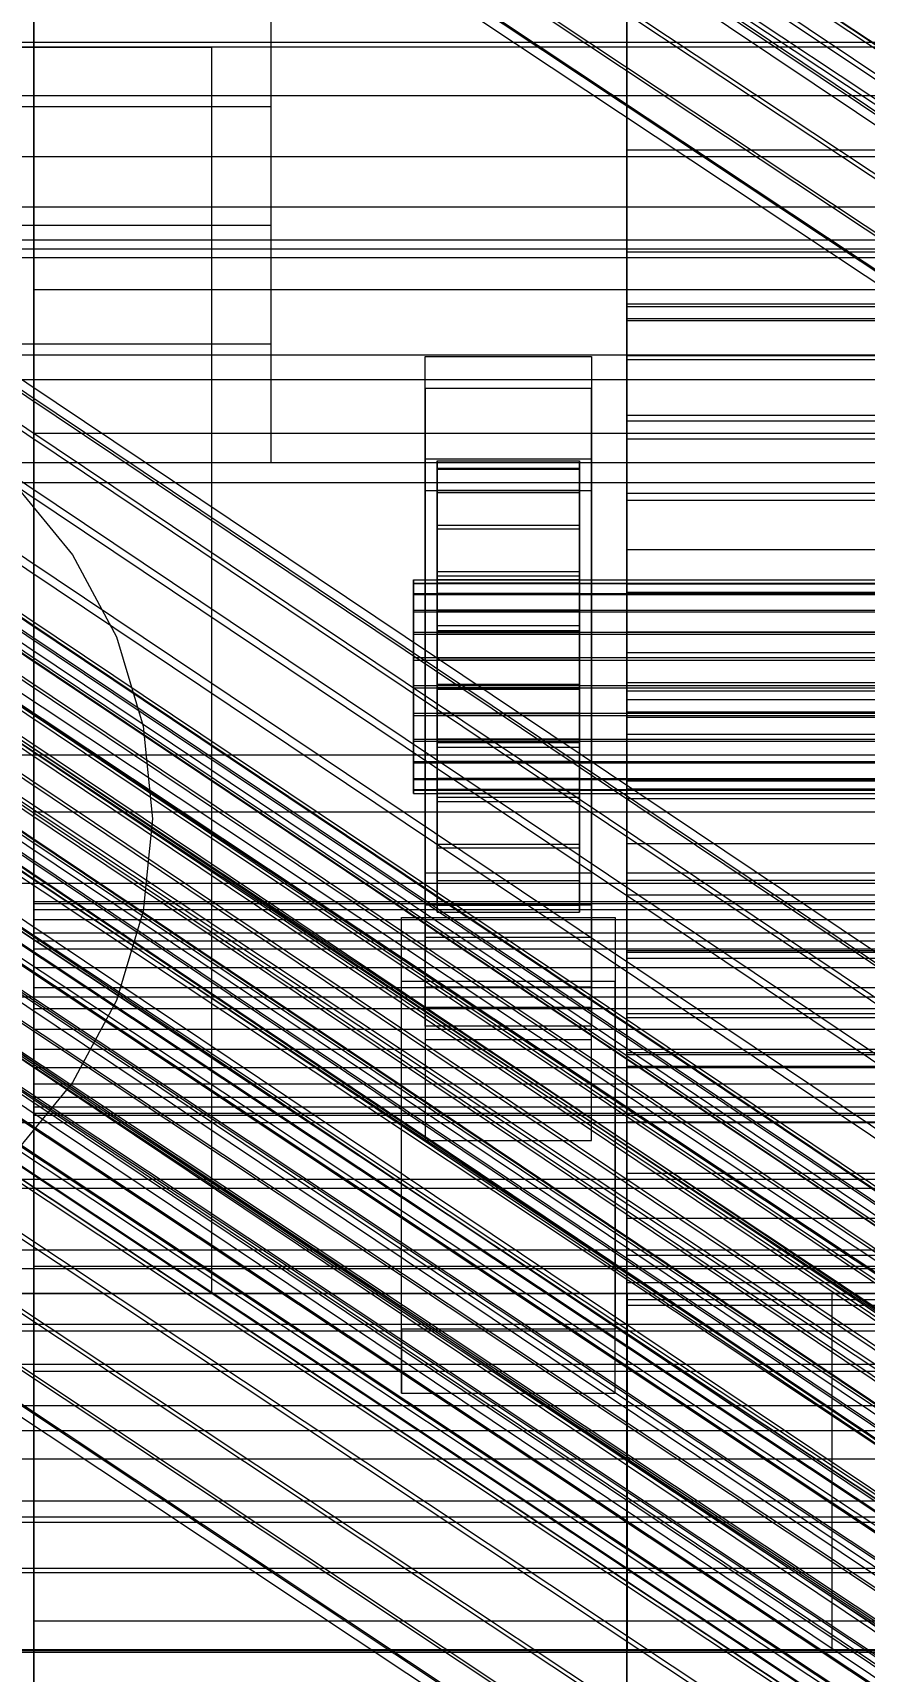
# Model space of a CAD drawing. Header units: millimetres. Extents: x -191664 to 191490, y -197311 to 10263.
# Drawn here: x -300.1 to -230, y -28961.8 to -28823.8 of the extents above; entities that cross this region are included whole.
import ezdxf

# ---------------------------------------------------------------- set-up
doc = ezdxf.new("R2010")
doc.units = ezdxf.units.MM
for name, color, linetype, lineweight in [('COTAS_USUARIO', 1, 'Continuous', 0), ('frontal_C01', 7, 'Continuous', 0), ('frontal_C02', 7, 'Continuous', 0), ('frontal_C03', 7, 'Continuous', 0), ('frontal_secador', 7, 'Continuous', 0), ('frontal_tolva', 7, 'Continuous', 0)]:
    doc.layers.add(name, color=color, linetype=linetype, lineweight=lineweight)
doc.dimstyles.new('PLANTA_100', dxfattribs={"dimtxt": 250, "dimasz": 150, "dimexe": 150, "dimexo": 80, "dimgap": 100, "dimtad": 1, "dimtih": 1, "dimtoh": 1, "dimdec": 1, "dimdsep": 46, "dimcen": 0.09, "dimclrd": 1, "dimclre": 1, "dimclrt": 1, "dimadec": 0, "dimazin": 0, "dimtfac": 1, "dimtdec": 4, "dimtofl": 0, "dimtmove": 0, "dimatfit": 3, "dimfxl": 1, "dimtolj": 1, "dimtzin": 0, "dimarcsym": 0})

# ---------------------------------------------------------------- blocks, each defined once
blk = doc.blocks.new('*D109')
at = {"layer": 'COTAS_USUARIO', "color": 1, "lineweight": -2, "transparency": 16777216}
for p, q in [((-80, -28700), (-1350, -28700)), ((-1200, -31850), (-1200, -28850)), ((-80, -32000), (-1350, -32000))]:
    blk.add_line(p, q, dxfattribs=at)
at = {"layer": 'COTAS_USUARIO', "color": 1, "transparency": 16777216}
for points in [[(-1225, -28850), (-1175, -28850), (-1200, -28700)], [(-1225, -31850), (-1175, -31850), (-1200, -32000)]]:
    blk.add_solid(points, dxfattribs=at)
at = {"layer": 'Defpoints', "color": 0, "transparency": 16777216}
for p in [(-1200, -28700), (0, -28700), (0, -32000)]:
    blk.add_point(p, dxfattribs=at)
blk = doc.blocks.new('*D111')
at = {"layer": 'COTAS_USUARIO', "color": 1, "lineweight": -2, "transparency": 16777216}
for p, q in [((-80, -27700), (-1350, -27700)), ((-1200, -31850), (-1200, -27850)), ((-80, -32000), (-1350, -32000))]:
    blk.add_line(p, q, dxfattribs=at)
at = {"layer": 'COTAS_USUARIO', "color": 1, "transparency": 16777216}
for points in [[(-1225, -27850), (-1175, -27850), (-1200, -27700)], [(-1225, -31850), (-1175, -31850), (-1200, -32000)]]:
    blk.add_solid(points, dxfattribs=at)
at = {"layer": 'Defpoints', "color": 0, "transparency": 16777216}
for p in [(-1200, -27700), (0, -27700), (0, -32000)]:
    blk.add_point(p, dxfattribs=at)

msp = doc.modelspace()

# ---------------------------------------------------------------- linework, layer by layer
at = {"layer": 'frontal_C01', "color": 251, "true_color": 0x586d65}
for p, q in [((-250, -28680.37), (-250, -31735.76)), ((-250, -31740.5), (-250, -28685.1))]:
    msp.add_line(p, q, dxfattribs=at)
at = {"layer": 'frontal_C01', "color": 9, "true_color": 0xbac6cb}
for p, q in [((-365.17, -28734.42), (-151.37, -28876.32)), ((-364.99, -28734.93), (-151.2, -28876.83)), ((-364.48, -28734.92), (-150.68, -28876.83)), ((-356.35, -28863.81), (-142.55, -29005.72)), ((-355.53, -28863.3), (-141.73, -29005.2)), ((-355.02, -28863.3), (-141.22, -29005.2)), ((-354.84, -28863.8), (-141.04, -29005.71)), ((-357.42, -28864.8), (-143.62, -29006.7)), ((-355.02, -28864.79), (-141.22, -29006.69)), ((-358.66, -28866.2), (-144.86, -29008.1)), ((-355.54, -28866.18), (-141.74, -29008.09)), ((-146.2, -29009.81), (-360, -28867.91)), ((-356.36, -28867.89), (-142.56, -29009.79)), ((-361.33, -28869.81), (-147.53, -29011.72)), ((-357.43, -28869.79), (-143.64, -29011.7)), ((-362.58, -28871.78), (-148.78, -29013.69)), ((-358.68, -28871.76), (-144.88, -29013.67)), ((-363.65, -28873.69), (-149.85, -29015.59)), ((-360.02, -28873.67), (-146.22, -29015.57)), ((-364.47, -28875.39), (-150.67, -29017.3)), ((-361.35, -28875.38), (-147.55, -29017.28)), ((-365.17, -28877.77), (-151.37, -29019.67)), ((-364.99, -28876.79), (-151.19, -29018.69)), ((-363.66, -28877.76), (-149.86, -29019.67)), ((-362.6, -28876.77), (-148.8, -29018.68)), ((-364.99, -28878.28), (-151.2, -29020.18)), ((-364.48, -28878.27), (-150.68, -29020.18))]:
    msp.add_line(p, q, dxfattribs=at)
at = {"layer": 'frontal_C01', "color": 252, "true_color": 0x83939a}
for p, q in [((-355.54, -28745.41), (-171.23, -28867.74)), ((-357.86, -28750.22), (-173.55, -28872.55)), ((-349.06, -28750.18), (-164.75, -28872.51)), ((-359.33, -28754.15), (-175.02, -28876.48)), ((-352.57, -28754.12), (-168.26, -28876.45)), ((-359.83, -28756.93), (-175.52, -28879.26)), ((-355.58, -28756.91), (-171.28, -28879.24)), ((-359.34, -28758.36), (-175.03, -28880.69)), ((-357.89, -28758.35), (-173.58, -28880.69)), ((-332.63, -28859.44), (-148.32, -28981.77)), ((-331.18, -28859.43), (-146.87, -28981.77)), ((-334.94, -28860.89), (-150.63, -28983.22)), ((-330.69, -28860.87), (-146.38, -28983.2)), ((-337.95, -28863.68), (-153.64, -28986.01)), ((-331.2, -28863.64), (-146.89, -28985.98)), ((-341.46, -28867.62), (-157.15, -28989.95)), ((-332.66, -28867.57), (-148.35, -28989.91)), ((-160.92, -28994.77), (-345.23, -28872.44)), ((-334.98, -28872.39), (-150.67, -28994.72)), ((-349, -28877.82), (-164.69, -29000.15)), ((-338, -28877.76), (-153.69, -29000.09)), ((-352.52, -28883.38), (-168.21, -29005.71)), ((-341.52, -28883.33), (-157.21, -29005.66)), ((-355.54, -28888.76), (-171.23, -29011.09)), ((-345.29, -28888.71), (-160.98, -29011.04)), ((-357.86, -28893.57), (-173.55, -29015.9)), ((-349.06, -28893.53), (-164.75, -29015.86)), ((-359.33, -28897.5), (-175.02, -29019.83)), ((-352.57, -28897.47), (-168.26, -29019.8)), ((-359.83, -28900.28), (-175.52, -29022.61)), ((-355.58, -28900.26), (-171.28, -29022.59)), ((-359.34, -28901.71), (-175.03, -29024.04)), ((-357.89, -28901.71), (-173.58, -29024.04))]:
    msp.add_line(p, q, dxfattribs=at)
at = {"layer": 'frontal_C01', "color": 139, "true_color": 0x354b57}
for p, q in [((-450, -28920.36), (450, -28920.36)), ((450, -28933.16), (-450, -28933.16)), ((-425, -28932.57), (425, -28932.57)), ((425, -28943.94), (-425, -28943.94)), ((425, -28948.84), (-425, -28948.84)), ((450, -28953.52), (-450, -28953.52)), ((-425, -28960.2), (425, -28960.2))]:
    msp.add_line(p, q, dxfattribs=at)
at = {"layer": 'frontal_C02', "color": 252, "true_color": 0x83939a}
for p, q in [((-359.33, -28740.44), (-175.02, -28863.92)), ((-355.58, -28742.46), (-171.28, -28865.94)), ((-359.83, -28743.04), (-175.52, -28866.52)), ((-357.89, -28744.08), (-173.58, -28867.57)), ((-359.34, -28744.28), (-175.03, -28867.76)), ((-332.63, -28832.99), (-148.32, -28956.47)), ((-331.18, -28832.79), (-146.87, -28956.28)), ((-334.94, -28834.61), (-150.63, -28958.1)), ((-330.69, -28834.04), (-146.38, -28957.52)), ((-331.2, -28836.63), (-146.89, -28960.12)), ((-337.95, -28837.55), (-153.64, -28961.04)), ((-332.66, -28840.41), (-148.35, -28963.9)), ((-341.46, -28841.61), (-157.15, -28965.09)), ((-334.98, -28845.11), (-150.67, -28968.6)), ((-160.92, -28969.99), (-345.23, -28846.5)), ((-338, -28850.41), (-153.69, -28973.89)), ((-349, -28851.91), (-164.69, -28975.39)), ((-341.52, -28855.95), (-157.21, -28979.43)), ((-352.52, -28857.45), (-168.21, -28980.93)), ((-345.29, -28861.35), (-160.98, -28984.84)), ((-355.54, -28862.75), (-171.23, -28986.23)), ((-349.06, -28866.25), (-164.75, -28989.73)), ((-357.86, -28867.44), (-173.55, -28990.93)), ((-352.57, -28870.3), (-168.26, -28993.79)), ((-359.33, -28871.22), (-175.02, -28994.71)), ((-359.83, -28873.82), (-175.52, -28997.31)), ((-355.58, -28873.24), (-171.28, -28996.73)), ((-359.34, -28875.06), (-175.03, -28998.55)), ((-357.89, -28874.87), (-173.58, -28998.35))]:
    msp.add_line(p, q, dxfattribs=at)
at = {"layer": 'frontal_C02', "color": 8, "true_color": 0x697a83}
for p, q in [((-300, -28845.45), (-300, -28798.68)), ((-300, -28811.2), (-300, -28857.55)), ((-300, -28889.46), (-300, -28845.45)), ((300, -28845.45), (-300, -28845.45)), ((-300, -28857.55), (-300, -28900.31)), ((300, -28857.55), (-300, -28857.55)), ((-300, -28927.71), (-300, -28889.46)), ((300, -28889.46), (-300, -28889.46)), ((-300, -28900.31), (-300, -28936.57)), ((300, -28900.31), (-300, -28900.31)), ((-300, -28957.6), (-300, -28927.71)), ((300, -28927.71), (-300, -28927.71)), ((-300, -28936.57), (-300, -28963.86)), ((300, -28936.57), (-300, -28936.57)), ((-300, -28977.08), (-300, -28957.6)), ((300, -28957.6), (-300, -28957.6))]:
    msp.add_line(p, q, dxfattribs=at)
at = {"layer": 'frontal_C02', "color": 9, "true_color": 0xb8c2c5}
for p, q in [((342.5, -28829.11), (-342.5, -28829.11)), ((342.5, -28834.26), (-342.5, -28834.26)), ((342.5, -28838.49), (-342.5, -28838.49)), ((342.5, -28841.28), (-342.5, -28841.28)), ((342.5, -28842.76), (-342.5, -28842.76))]:
    msp.add_line(p, q, dxfattribs=at)
at = {"layer": 'frontal_C02', "color": 9, "true_color": 0xbac6cb}
for p, q in [((-355.53, -28836.63), (-141.73, -28979.87)), ((-355.02, -28836.56), (-141.22, -28979.8)), ((-356.35, -28837.21), (-142.55, -28980.45)), ((-355.02, -28837.92), (-141.22, -28981.16)), ((-354.84, -28837), (-141.04, -28980.24)), ((-357.42, -28838.25), (-143.62, -28981.49)), ((-355.54, -28839.26), (-141.74, -28982.5)), ((-358.66, -28839.68), (-144.86, -28982.93)), ((-146.2, -28984.66), (-360, -28841.42)), ((-356.36, -28840.93), (-142.56, -28984.17)), ((-361.33, -28843.33), (-147.53, -28986.57)), ((-357.43, -28842.8), (-143.64, -28986.04)), ((-358.68, -28844.77), (-144.88, -28988.01)), ((-362.58, -28845.3), (-148.78, -28988.54)), ((-363.65, -28847.17), (-149.85, -28990.42)), ((-360.02, -28846.68), (-146.22, -28989.92)), ((-364.47, -28848.84), (-150.67, -28992.08)), ((-361.35, -28848.41), (-147.55, -28991.66)), ((-364.99, -28850.18), (-151.19, -28993.42)), ((-362.6, -28849.85), (-148.8, -28993.09)), ((-365.17, -28851.1), (-151.37, -28994.34)), ((-364.99, -28851.54), (-151.2, -28994.78)), ((-364.48, -28851.47), (-150.68, -28994.71)), ((-363.66, -28850.89), (-149.86, -28994.14))]:
    msp.add_line(p, q, dxfattribs=at)
at = {"layer": 'frontal_C02', "color": 139, "true_color": 0x354b57}
for p, q in [((-425, -28921.12), (425, -28921.12)), ((425, -28932.6), (-425, -28932.6)), ((425, -28935.97), (-425, -28935.97)), ((-425, -28947.45), (425, -28947.45))]:
    msp.add_line(p, q, dxfattribs=at)
at = {"layer": 'frontal_C03', "color": 139, "true_color": 0x345e4e}
for p, q in [((-250, -28842.28), (-250, -28578.35)), ((-250, -28848.05), (-250, -28584.13)), ((-250, -29106.2), (-250, -28842.28)), ((0, -28842.28), (-250, -28842.28)), ((-250, -28842.28), (-250, -28848.05)), ((-250, -29111.98), (-250, -28848.05)), ((-250, -28848.05), (0, -28848.05))]:
    msp.add_line(p, q, dxfattribs=at)
at = {"layer": 'frontal_C03', "color": 251, "true_color": 0x586d65}
for p, q in [((-250, -28596.31), (-250, -31246.31)), ((-250, -31251.12), (-250, -28601.12))]:
    msp.add_line(p, q, dxfattribs=at)
at = {"layer": 'frontal_C03', "color": 252, "true_color": 0x83939a}
for p, q in [((-250, -28848.05), (-250, -28846.87)), ((-250, -28846.87), (-250, -28847.87)), ((-250, -28846.87), (250, -28846.87)), ((-250, -28847.87), (-250, -28850.99)), ((-250, -28847.87), (250, -28847.87)), ((-250, -28851.33), (-250, -28848.05)), ((-250, -28848.05), (250, -28848.05)), ((-250, -28850.99), (-250, -28856)), ((-250, -28850.99), (250, -28850.99)), ((-250, -28856.49), (-250, -28851.33)), ((-250, -28851.33), (250, -28851.33)), ((-250, -28856), (-250, -28862.57)), ((-250, -28856), (250, -28856)), ((-250, -28863.17), (-250, -28856.49)), ((-250, -28856.49), (250, -28856.49)), ((-250, -28862.57), (-250, -28870.25)), ((-250, -28862.57), (250, -28862.57)), ((-250, -28870.93), (-250, -28863.17)), ((-250, -28863.17), (250, -28863.17)), ((-250, -28870.25), (-250, -28878.52)), ((250, -28870.25), (-250, -28870.25)), ((-250, -28879.22), (-250, -28870.93)), ((-250, -28870.93), (250, -28870.93)), ((-250, -28878.52), (-250, -28886.82)), ((-250, -28878.52), (250, -28878.52)), ((-250, -28887.49), (-250, -28879.22)), ((-250, -28879.22), (250, -28879.22)), ((-250, -28886.82), (-250, -28894.57)), ((-250, -28886.82), (250, -28886.82)), ((-250, -28895.17), (-250, -28887.49)), ((-250, -28887.49), (250, -28887.49)), ((-250, -28894.57), (-250, -28901.25)), ((-250, -28894.57), (250, -28894.57)), ((-250, -28901.74), (-250, -28895.17)), ((-250, -28895.17), (250, -28895.17)), ((-250, -28901.25), (-250, -28906.41)), ((-250, -28901.25), (250, -28901.25)), ((-250, -28906.76), (-250, -28901.74)), ((-250, -28901.74), (250, -28901.74)), ((-250, -28906.41), (-250, -28909.69)), ((-250, -28906.41), (250, -28906.41)), ((-250, -28909.87), (-250, -28906.76)), ((-250, -28906.76), (250, -28906.76)), ((-250, -28909.69), (-250, -28910.87)), ((-250, -28909.69), (250, -28909.69)), ((-250, -28910.87), (-250, -28909.87)), ((-250, -28909.87), (250, -28909.87)), ((-250, -28910.87), (250, -28910.87))]:
    msp.add_line(p, q, dxfattribs=at)
at = {"layer": 'frontal_C03', "color": 139, "true_color": 0x354b57}
for p, q in [((-450, -28850.94), (450, -28850.94)), ((-267, -28853.76), (-267, -28851.07)), ((-267, -28851.07), (-253, -28851.07)), ((-267, -28897.29), (-267, -28851.07)), ((-253, -28851.07), (-253, -28853.76)), ((-253, -28851.07), (-253, -28897.29)), ((-253, -28853.76), (-267, -28853.76)), ((-267, -28853.76), (-267, -28899.99)), ((-253, -28899.99), (-253, -28853.76)), ((-267, -28862.38), (-267, -28859.68)), ((-267, -28859.68), (-253, -28859.68)), ((-267, -28905.91), (-267, -28859.68)), ((-253, -28859.68), (-253, -28862.38)), ((-253, -28859.68), (-253, -28905.91)), ((450, -28861.72), (-450, -28861.72)), ((-253, -28862.38), (-267, -28862.38)), ((-267, -28862.38), (-267, -28908.6)), ((-253, -28908.6), (-253, -28862.38)), ((450, -28884.65), (-450, -28884.65)), ((-267, -28907.49), (-267, -28894.56)), ((-267, -28894.56), (-253, -28894.56)), ((-267, -28904.19), (-267, -28894.56)), ((-253, -28894.56), (-253, -28907.49)), ((-253, -28894.56), (-253, -28904.19)), ((-450, -28895.42), (450, -28895.42)), ((-253, -28897.29), (-267, -28897.29)), ((-267, -28897.29), (-267, -28899.99)), ((-253, -28899.99), (-253, -28897.29)), ((-269, -28903.72), (-269, -28898.33)), ((-269, -28898.33), (-251, -28898.33)), ((-269, -28933), (-269, -28898.33)), ((-251, -28898.33), (-251, -28903.72)), ((-251, -28898.33), (-251, -28933)), ((-267, -28899.99), (-253, -28899.99)), ((-251, -28903.72), (-269, -28903.72)), ((-269, -28938.39), (-269, -28903.72)), ((-253, -28904.19), (-267, -28904.19)), ((-267, -28904.19), (-267, -28917.12)), ((-253, -28917.12), (-253, -28904.19)), ((-251, -28938.39), (-251, -28903.72)), ((-253, -28905.91), (-267, -28905.91)), ((-267, -28905.91), (-267, -28908.6)), ((-253, -28908.6), (-253, -28905.91)), ((-253, -28907.49), (-267, -28907.49)), ((-267, -28907.49), (-267, -28917.12)), ((-253, -28917.12), (-253, -28907.49)), ((-267, -28908.6), (-253, -28908.6)), ((-450, -28915.58), (450, -28915.58)), ((-267, -28917.12), (-253, -28917.12)), ((450, -28926.35), (-450, -28926.35)), ((-450, -28927.89), (450, -28927.89)), ((-251, -28933), (-269, -28933)), ((-269, -28933), (-269, -28938.39)), ((-251, -28938.39), (-251, -28933)), ((-269, -28938.39), (-251, -28938.39)), ((450, -28939.45), (-450, -28939.45)), ((450, -28941.57), (-450, -28941.57)), ((450, -28949.28), (-450, -28949.28)), ((-450, -28953.13), (450, -28953.13)), ((-450, -28960.06), (450, -28960.06))]:
    msp.add_line(p, q, dxfattribs=at)
at = {"layer": 'frontal_C03', "color": 155, "true_color": 0x617580}
for p, q in [((-266, -28869.87), (-266, -28859.87)), ((-266, -28859.87), (-266, -28860.47)), ((-266, -28859.87), (-254, -28859.87)), ((-266, -28860.57), (-266, -28859.87)), ((-254, -28860.47), (-254, -28859.87)), ((-254, -28859.87), (-254, -28869.87)), ((-254, -28859.87), (-254, -28860.57)), ((-266, -28870.15), (-266, -28860.47)), ((-266, -28860.47), (-266, -28862.32)), ((-266, -28860.47), (-254, -28860.47)), ((-266, -28870.2), (-266, -28860.57)), ((-266, -28860.57), (-254, -28860.57)), ((-266, -28862.52), (-266, -28860.57)), ((-254, -28862.32), (-254, -28860.47)), ((-254, -28860.47), (-254, -28870.15)), ((-254, -28860.57), (-254, -28870.2)), ((-254, -28860.57), (-254, -28862.52)), ((-266, -28871.03), (-266, -28862.32)), ((-266, -28862.32), (-266, -28865.29)), ((-266, -28862.32), (-254, -28862.32)), ((-266, -28871.13), (-266, -28862.52)), ((-266, -28862.52), (-254, -28862.52)), ((-266, -28865.58), (-266, -28862.52)), ((-254, -28865.29), (-254, -28862.32)), ((-254, -28862.32), (-254, -28871.03)), ((-254, -28862.52), (-254, -28871.13)), ((-254, -28862.52), (-254, -28865.58)), ((-266, -28872.44), (-266, -28865.29)), ((-266, -28865.29), (-266, -28869.19)), ((-266, -28865.29), (-254, -28865.29)), ((-266, -28872.58), (-266, -28865.58)), ((-266, -28865.58), (-254, -28865.58)), ((-266, -28869.55), (-266, -28865.58)), ((-254, -28869.19), (-254, -28865.29)), ((-254, -28865.29), (-254, -28872.44)), ((-254, -28865.58), (-254, -28872.58)), ((-254, -28865.58), (-254, -28869.55)), ((-266, -28874.29), (-266, -28869.19)), ((-266, -28869.19), (-266, -28873.76)), ((-266, -28869.19), (-254, -28869.19)), ((-266, -28874.46), (-266, -28869.55)), ((-266, -28869.55), (-254, -28869.55)), ((-266, -28874.15), (-266, -28869.55)), ((-254, -28873.76), (-254, -28869.19)), ((-254, -28869.19), (-254, -28874.29)), ((-254, -28869.55), (-254, -28874.46)), ((-254, -28869.55), (-254, -28874.15)), ((-266, -28870.15), (-266, -28869.87)), ((-254, -28869.87), (-266, -28869.87)), ((-266, -28869.87), (-266, -28870.2)), ((-266, -28871.03), (-266, -28870.15)), ((-254, -28870.15), (-266, -28870.15)), ((-254, -28870.2), (-266, -28870.2)), ((-266, -28870.2), (-266, -28871.13)), ((-266, -28872.44), (-266, -28871.03)), ((-254, -28871.03), (-266, -28871.03)), ((-254, -28871.13), (-266, -28871.13)), ((-266, -28871.13), (-266, -28872.58)), ((-254, -28869.87), (-254, -28870.15)), ((-254, -28870.2), (-254, -28869.87)), ((-254, -28870.15), (-254, -28871.03)), ((-254, -28871.13), (-254, -28870.2)), ((-254, -28871.03), (-254, -28872.44)), ((-254, -28872.58), (-254, -28871.13)), ((-266, -28874.29), (-266, -28872.44)), ((-254, -28872.44), (-266, -28872.44)), ((-254, -28872.44), (-254, -28874.29)), ((-254, -28872.58), (-266, -28872.58)), ((-266, -28872.58), (-266, -28874.46)), ((-266, -28873.76), (-266, -28876.45)), ((-254, -28873.76), (-266, -28873.76)), ((-266, -28873.76), (-266, -28878.67)), ((-254, -28874.46), (-254, -28872.58)), ((-254, -28876.45), (-254, -28873.76)), ((-254, -28878.67), (-254, -28873.76)), ((-266, -28876.64), (-266, -28874.15)), ((-266, -28874.15), (-254, -28874.15)), ((-266, -28879.08), (-266, -28874.15)), ((-266, -28876.45), (-266, -28874.29)), ((-254, -28874.29), (-266, -28874.29)), ((-254, -28874.46), (-266, -28874.46)), ((-266, -28874.46), (-266, -28876.64)), ((-254, -28874.15), (-254, -28876.64)), ((-254, -28874.15), (-254, -28879.08)), ((-254, -28874.29), (-254, -28876.45)), ((-254, -28876.64), (-254, -28874.46)), ((-266, -28876.45), (-254, -28876.45)), ((-266, -28878.77), (-266, -28876.45)), ((-254, -28876.64), (-266, -28876.64)), ((-266, -28876.64), (-266, -28878.97)), ((-254, -28876.45), (-254, -28878.77)), ((-254, -28878.97), (-254, -28876.64)), ((-266, -28878.77), (-266, -28878.67)), ((-266, -28878.67), (-266, -28883.59)), ((-266, -28878.67), (-254, -28878.67)), ((-266, -28881.11), (-266, -28878.77)), ((-254, -28878.77), (-266, -28878.77)), ((-266, -28878.97), (-266, -28879.08)), ((-254, -28878.97), (-266, -28878.97)), ((-266, -28878.97), (-266, -28881.3)), ((-266, -28879.08), (-254, -28879.08)), ((-266, -28883.99), (-266, -28879.08)), ((-254, -28883.59), (-254, -28878.67)), ((-254, -28878.67), (-254, -28878.77)), ((-254, -28878.77), (-254, -28881.11)), ((-254, -28879.08), (-254, -28878.97)), ((-254, -28881.3), (-254, -28878.97)), ((-254, -28879.08), (-254, -28883.99)), ((-266, -28883.29), (-266, -28881.11)), ((-266, -28881.11), (-266, -28883.59)), ((-254, -28881.11), (-266, -28881.11)), ((-266, -28881.3), (-266, -28883.99)), ((-254, -28881.3), (-266, -28881.3)), ((-266, -28881.3), (-266, -28883.46)), ((-254, -28883.59), (-254, -28881.11)), ((-254, -28881.11), (-254, -28883.29)), ((-254, -28883.99), (-254, -28881.3)), ((-254, -28883.46), (-254, -28881.3)), ((-266, -28885.17), (-266, -28883.29)), ((-266, -28883.29), (-266, -28888.19)), ((-254, -28883.29), (-266, -28883.29)), ((-266, -28883.46), (-266, -28888.55)), ((-254, -28883.46), (-266, -28883.46)), ((-266, -28883.46), (-266, -28885.3)), ((-254, -28888.19), (-254, -28883.29)), ((-254, -28883.29), (-254, -28885.17)), ((-254, -28888.55), (-254, -28883.46)), ((-254, -28885.3), (-254, -28883.46)), ((-266, -28883.59), (-266, -28888.19)), ((-266, -28883.59), (-254, -28883.59)), ((-266, -28883.99), (-254, -28883.99)), ((-266, -28888.55), (-266, -28883.99)), ((-254, -28888.19), (-254, -28883.59)), ((-254, -28883.99), (-254, -28888.55)), ((-266, -28886.62), (-266, -28885.17)), ((-266, -28885.17), (-266, -28892.16)), ((-254, -28885.17), (-266, -28885.17)), ((-266, -28885.3), (-266, -28892.45)), ((-254, -28885.3), (-266, -28885.3)), ((-266, -28885.3), (-266, -28886.71)), ((-254, -28892.16), (-254, -28885.17)), ((-254, -28885.17), (-254, -28886.62)), ((-254, -28892.45), (-254, -28885.3)), ((-254, -28886.71), (-254, -28885.3)), ((-266, -28887.54), (-266, -28886.62)), ((-266, -28886.62), (-266, -28895.22)), ((-254, -28886.62), (-266, -28886.62)), ((-266, -28886.71), (-266, -28895.43)), ((-254, -28886.71), (-266, -28886.71)), ((-266, -28886.71), (-266, -28887.59)), ((-266, -28887.87), (-266, -28887.54)), ((-266, -28887.54), (-266, -28897.17)), ((-254, -28887.54), (-266, -28887.54)), ((-266, -28887.59), (-266, -28897.28)), ((-254, -28887.59), (-266, -28887.59)), ((-266, -28887.59), (-266, -28887.87)), ((-254, -28895.22), (-254, -28886.62)), ((-254, -28886.62), (-254, -28887.54)), ((-254, -28895.43), (-254, -28886.71)), ((-254, -28887.59), (-254, -28886.71)), ((-254, -28897.17), (-254, -28887.54)), ((-254, -28887.54), (-254, -28887.87)), ((-254, -28897.28), (-254, -28887.59)), ((-254, -28887.87), (-254, -28887.59)), ((-266, -28887.87), (-266, -28897.87)), ((-254, -28887.87), (-266, -28887.87)), ((-266, -28888.19), (-266, -28892.16)), ((-266, -28888.19), (-254, -28888.19)), ((-266, -28888.55), (-254, -28888.55)), ((-266, -28892.45), (-266, -28888.55)), ((-254, -28897.87), (-254, -28887.87)), ((-254, -28892.16), (-254, -28888.19)), ((-254, -28888.55), (-254, -28892.45)), ((-266, -28892.16), (-266, -28895.22)), ((-266, -28892.16), (-254, -28892.16)), ((-266, -28892.45), (-254, -28892.45)), ((-266, -28895.43), (-266, -28892.45)), ((-254, -28895.22), (-254, -28892.16)), ((-254, -28892.45), (-254, -28895.43)), ((-266, -28895.22), (-266, -28897.17)), ((-266, -28895.22), (-254, -28895.22)), ((-266, -28895.43), (-254, -28895.43)), ((-266, -28897.28), (-266, -28895.43)), ((-254, -28897.17), (-254, -28895.22)), ((-254, -28895.43), (-254, -28897.28)), ((-266, -28897.17), (-266, -28897.87)), ((-266, -28897.17), (-254, -28897.17)), ((-266, -28897.28), (-254, -28897.28)), ((-266, -28897.87), (-266, -28897.28)), ((-254, -28897.87), (-254, -28897.17)), ((-254, -28897.28), (-254, -28897.87)), ((-266, -28897.87), (-254, -28897.87))]:
    msp.add_line(p, q, dxfattribs=at)
at = {"layer": 'frontal_C03', "color": 9, "true_color": 0xbac6cb}
for p, q in [((-268, -28870.2), (-268, -28869.87)), ((-268, -28869.87), (-268, -28870.15)), ((-268, -28869.87), (268, -28869.87)), ((-268, -28870.15), (-268, -28871.03)), ((-268, -28870.15), (268, -28870.15)), ((-268, -28871.13), (-268, -28870.2)), ((-268, -28870.2), (268, -28870.2)), ((-268, -28871.03), (-268, -28872.44)), ((-268, -28871.03), (268, -28871.03)), ((-268, -28872.58), (-268, -28871.13)), ((-268, -28871.13), (268, -28871.13)), ((-268, -28872.44), (-268, -28874.29)), ((-268, -28872.44), (268, -28872.44)), ((-268, -28874.46), (-268, -28872.58)), ((-268, -28872.58), (268, -28872.58)), ((-268, -28874.29), (-268, -28876.45)), ((-268, -28874.29), (268, -28874.29)), ((-268, -28876.64), (-268, -28874.46)), ((-268, -28874.46), (268, -28874.46)), ((-268, -28876.45), (-268, -28878.77)), ((268, -28876.45), (-268, -28876.45)), ((-268, -28878.97), (-268, -28876.64)), ((-268, -28876.64), (268, -28876.64)), ((-268, -28878.77), (-268, -28881.11)), ((-268, -28878.77), (268, -28878.77)), ((-268, -28881.3), (-268, -28878.97)), ((-268, -28878.97), (268, -28878.97)), ((-268, -28881.11), (-268, -28883.29)), ((-268, -28881.11), (268, -28881.11)), ((-268, -28883.46), (-268, -28881.3)), ((-268, -28881.3), (268, -28881.3)), ((-268, -28883.29), (-268, -28885.17)), ((-268, -28883.29), (268, -28883.29)), ((-268, -28885.3), (-268, -28883.46)), ((-268, -28883.46), (268, -28883.46)), ((-268, -28885.17), (-268, -28886.62)), ((-268, -28885.17), (268, -28885.17)), ((-268, -28886.71), (-268, -28885.3)), ((-268, -28885.3), (268, -28885.3)), ((-268, -28886.62), (-268, -28887.54)), ((-268, -28886.62), (268, -28886.62)), ((-268, -28887.59), (-268, -28886.71)), ((-268, -28886.71), (268, -28886.71)), ((-268, -28887.54), (-268, -28887.87)), ((-268, -28887.54), (268, -28887.54)), ((-268, -28887.87), (-268, -28887.59)), ((-268, -28887.59), (268, -28887.59)), ((-268, -28887.87), (268, -28887.87))]:
    msp.add_line(p, q, dxfattribs=at)
at = {"layer": 'frontal_secador', "color": 157, "true_color": 0x435b68}
for p, q in [((-280, -28840), (-280, -28770)), ((-280, -28850), (-280, -28770)), ((-315, -28840), (-280, -28840)), ((-315, -28850), (-280, -28850))]:
    msp.add_line(p, q, dxfattribs=at)
at = {"layer": 'frontal_secador', "color": 253, "true_color": 0xa8b4b9}
for p, q in [((-250, -28819.63), (-250, -28833.7)), ((360, -28824.62), (-360, -28824.62)), ((360, -28825), (-360, -28825)), ((-250, -28833.7), (-250, -28846.67)), ((250, -28833.7), (-250, -28833.7)), ((-250, -28846.67), (-250, -28858.03)), ((250, -28846.67), (-250, -28846.67)), ((-250, -28858.03), (-250, -28867.36)), ((250, -28858.03), (-250, -28858.03)), ((-301.72, -28861.72), (-296.74, -28867.78)), ((-296.74, -28867.78), (-293.04, -28874.69)), ((-250, -28867.36), (-250, -28874.29)), ((250, -28867.36), (-250, -28867.36)), ((-293.04, -28874.69), (-290.77, -28882.2)), ((-250, -28874.29), (-250, -28878.56)), ((250, -28874.29), (-250, -28874.29)), ((-250, -28878.56), (-250, -28880)), ((250, -28878.56), (-250, -28878.56)), ((250, -28880), (-250, -28880)), ((-250, -28881.48), (-250, -28881)), ((-250, -28882.9), (-250, -28881.48)), ((250, -28881.48), (-250, -28881.48)), ((-290.77, -28882.2), (-290, -28890)), ((-250, -28885.21), (-250, -28882.9)), ((250, -28882.9), (-250, -28882.9)), ((-250, -28888.32), (-250, -28885.21)), ((250, -28885.21), (-250, -28885.21)), ((-250, -28892.11), (-250, -28888.32)), ((250, -28888.32), (-250, -28888.32)), ((-290, -28890), (-290.77, -28897.8)), ((-250, -28896.43), (-250, -28892.11)), ((250, -28892.11), (-250, -28892.11)), ((-300, -28897.17), (-300, -28897)), ((300, -28897), (-300, -28897)), ((-300, -28897.69), (-300, -28897.17)), ((300, -28897.17), (-300, -28897.17)), ((-250, -28901.12), (-250, -28896.43)), ((250, -28896.43), (-250, -28896.43)), ((-300, -28898.52), (-300, -28897.69)), ((300, -28897.69), (-300, -28897.69)), ((-300, -28899.64), (-300, -28898.52)), ((300, -28898.52), (-300, -28898.52)), ((-290.77, -28897.8), (-293.04, -28905.31)), ((-300, -28901), (-300, -28899.64)), ((300, -28899.64), (-300, -28899.64)), ((-300, -28902.56), (-300, -28901)), ((300, -28901), (-300, -28901)), ((-250, -28906), (-250, -28901.12)), ((250, -28901.12), (-250, -28901.12)), ((-300, -28904.24), (-300, -28902.56)), ((300, -28902.56), (-300, -28902.56)), ((-300, -28906), (-300, -28904.24)), ((300, -28904.24), (-300, -28904.24)), ((-293.04, -28905.31), (-296.74, -28912.22)), ((-300, -28906), (-300, -28907.76)), ((-300, -28906), (300, -28906)), ((-250, -28906), (-250, -28910.88)), ((-250, -28906), (250, -28906)), ((-300, -28907.76), (-300, -28909.44)), ((300, -28907.76), (-300, -28907.76)), ((-300, -28909.44), (-300, -28911)), ((300, -28909.44), (-300, -28909.44)), ((-300, -28911), (-300, -28912.36)), ((300, -28911), (-300, -28911)), ((-250, -28910.88), (-250, -28915.57)), ((250, -28910.88), (-250, -28910.88)), ((-296.74, -28912.22), (-301.72, -28918.28)), ((-300, -28912.36), (-300, -28913.48)), ((300, -28912.36), (-300, -28912.36)), ((-300, -28913.48), (-300, -28914.31)), ((300, -28913.48), (-300, -28913.48)), ((-300, -28914.31), (-300, -28914.83)), ((300, -28914.31), (-300, -28914.31)), ((-300, -28914.83), (-300, -28915)), ((300, -28914.83), (-300, -28914.83)), ((300, -28915), (-300, -28915)), ((-250, -28915.57), (-250, -28919.89)), ((250, -28915.57), (-250, -28915.57)), ((-250, -28919.89), (-250, -28923.68)), ((250, -28919.89), (-250, -28919.89)), ((-250, -28923.68), (-250, -28926.79)), ((250, -28923.68), (-250, -28923.68)), ((-250, -28926.79), (-250, -28929.1)), ((250, -28926.79), (-250, -28926.79)), ((-250, -28929.1), (-250, -28930.52)), ((250, -28929.1), (-250, -28929.1)), ((-250, -28930.52), (-250, -28931)), ((250, -28930.52), (-250, -28930.52)), ((250, -28931), (-250, -28931))]:
    msp.add_line(p, q, dxfattribs=at)
at = {"layer": 'frontal_secador', "color": 253, "true_color": 0xa6b3ba}
for p, q in [((-310, -28825), (-285, -28825)), ((-285, -28930), (-285, -28825)), ((-330, -28830), (-280, -28830)), ((-280, -28860), (-280, -28830)), ((-1700, -28860), (1700, -28860)), ((-330, -28860), (-280, -28860)), ((-1300, -28905), (1300, -28905)), ((-310, -28930), (-285, -28930)), ((-1700, -28960), (1700, -28960))]:
    msp.add_line(p, q, dxfattribs=at)
at = {"layer": 'frontal_secador', "color": 139, "true_color": 0x3a4e48}
for p, q in [((-250, -28876), (250, -28876)), ((-250, -28881), (-250, -28876)), ((-250, -28881), (250, -28881))]:
    msp.add_line(p, q, dxfattribs=at)
at = {"layer": 'frontal_secador', "color": 252, "true_color": 0x889ba4}
for p, q in [((-332.87, -28930), (-249.95, -28930)), ((-232.7, -28930), (-309.9, -28930)), ((-249.95, -28930), (-232.7, -28930)), ((-249.95, -28960), (-249.95, -28930)), ((-249.95, -28930), (-166.78, -28930)), ((-232.7, -28960), (-232.7, -28930)), ((-155.27, -28930), (-232.7, -28930)), ((-249.95, -28960), (-332.87, -28960)), ((-309.9, -28960), (-232.7, -28960)), ((-232.7, -28960), (-249.95, -28960)), ((-166.78, -28960), (-249.95, -28960)), ((-232.7, -28960), (-155.27, -28960))]:
    msp.add_line(p, q, dxfattribs=at)
at = {"layer": 'frontal_tolva', "color": 156, "true_color": 0x164b78}
for p, q in [((-1821.5, -28842), (1821.5, -28842)), ((-1821.5, -28853), (1821.5, -28853))]:
    msp.add_line(p, q, dxfattribs=at)

# ---------------------------------------------------------------- dimensions: what is measured, and where the dimension line sits
at = {"layer": 'COTAS_USUARIO'}
for p2, picture, middle in [((0, -27700), '*D111', (-1200, -29850)), ((0, -28700), '*D109', (-1200, -30350))]:
    dim = msp.add_aligned_dim(p1=(0, -32000), p2=p2, distance=1200, dimstyle='PLANTA_100', dxfattribs=at)
    dim.commit()
    dim.dimension.update_dxf_attribs({"geometry": picture, "text_midpoint": middle})

doc.saveas('drawing.dxf')
